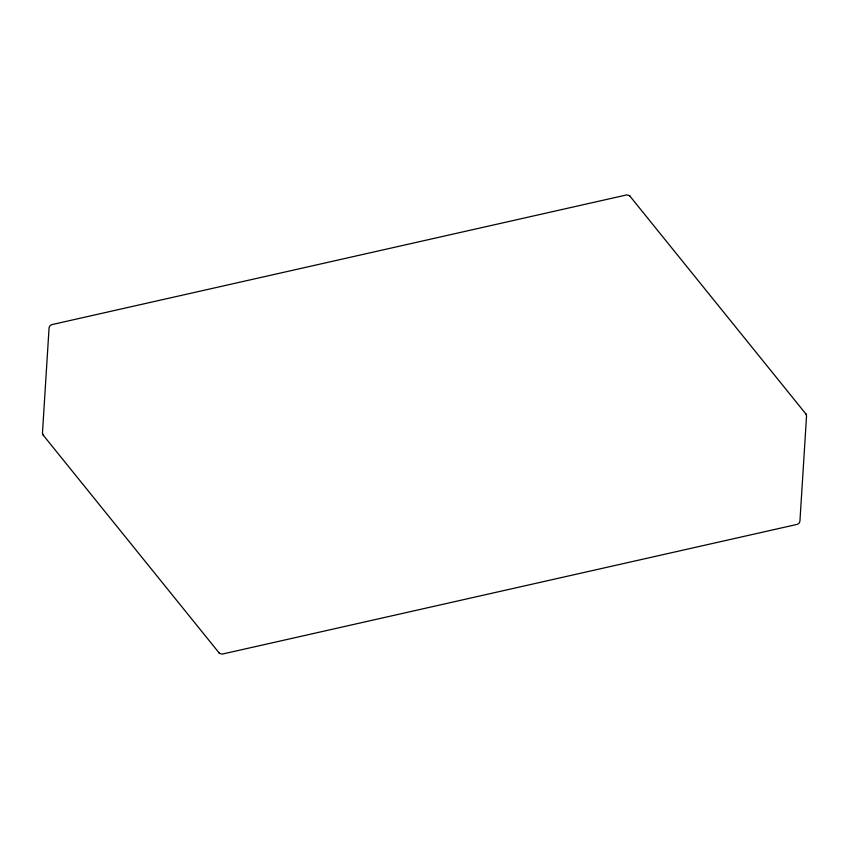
<?xml version="1.0" encoding="UTF-8"?>
<svg xmlns="http://www.w3.org/2000/svg" width="849" height="849" viewBox="0 0 849 849"><rect width="100%" height="100%" fill="white"/><g stroke="black" fill="none" stroke-linecap="round" stroke-linejoin="round"><path stroke-width="1.27" d="M42.938 434.826L219.456 653.327L222.12 654.123L797.466 524.311L799.355 522.888L799.928 521.148L806.55 415.914L806.062 414.174L629.544 195.673L626.88 194.877L51.534 324.689L49.645 326.112L49.072 327.852L42.45 433.086L43.532 435.579M805.468 413.421L806.062 414.174M629.544 195.673L630.138 196.427M218.862 652.573L219.456 653.327"/></g></svg>
